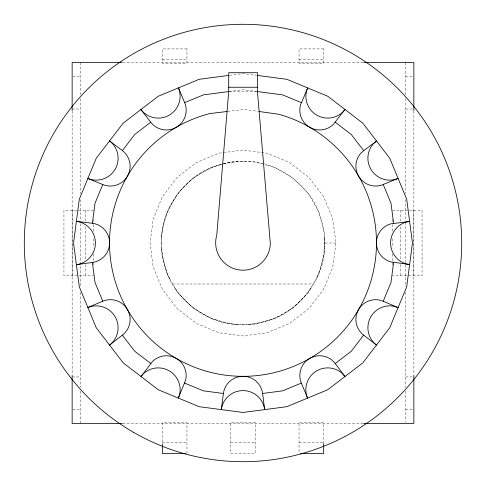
<?xml version="1.0" encoding="UTF-8"?>
<svg xmlns="http://www.w3.org/2000/svg" width="486" height="486" viewBox="0 0 486 486"><rect width="100%" height="100%" fill="white"/><g stroke="black" fill="none" stroke-linecap="round" stroke-linejoin="round"><path stroke-width="0.36" stroke-dasharray="2.43 1.82" d="M264.226 163.782C284.966 169.985 302.663 183.568 314.023 201.994C324.302 221.045 327.212 243.164 322.218 264.226C316.015 284.966 302.432 302.663 284.006 314.023C264.955 324.302 242.836 327.212 221.774 322.218C201.034 316.015 183.337 302.432 171.977 284.006C161.698 264.955 158.788 242.836 163.782 221.774C169.985 201.034 183.568 183.337 201.994 171.977C220.844 161.862 242.708 158.746 263.558 163.697M223.457 152.628L243 150.053L267.057 153.218L289.474 162.506L308.725 177.275L323.494 196.526L332.782 218.943L335.948 243L332.782 267.057L323.494 289.474L308.725 308.725L289.474 323.494L267.057 332.782L243 335.948L218.943 332.782L196.526 323.494L177.275 308.725L162.506 289.474L153.218 267.057L150.053 243L153.218 218.943L162.506 196.526L177.275 177.275L196.526 162.506L218.943 153.218L222.703 152.726M222.983 164.183L211.617 167.233L193.076 177.937L177.937 193.076L167.233 211.617L161.686 232.296L161.686 253.704L167.233 274.383L177.937 292.924L193.076 308.063L211.617 318.767L232.296 324.314L253.704 324.314L274.383 318.767L292.924 308.063L308.063 292.924L318.767 274.383L324.314 253.704L324.314 232.296L318.767 211.617L308.063 193.076L292.924 177.937L274.383 167.233L265.077 164.736M223.669 164.001L232.296 161.686L253.704 161.686L262.331 164.001M229.617 75.3L243 73.538L256.383 75.3M229.471 91.453L243 89.667L256.723 91.477M227.813 111.403L244.355 109.393L258.394 111.385M162.354 59.814L186.958 59.814M299.042 59.814L323.646 59.814M122.806 62.573L363.194 62.573M72.888 76.241L80.342 76.241M405.658 76.241L413.859 76.241M228.718 91.568L256.687 91.568M72.141 109.046L80.342 109.046M405.658 109.046L413.859 109.046M93.567 210.195L63.939 210.195L63.939 275.805L93.567 275.805M392.433 210.195L422.061 210.195L422.061 275.805L392.433 275.805M160.988 243L161.686 243M325.013 243L335.948 243M172.785 284.006L313.215 284.006M72.141 376.954L80.342 376.954M405.658 376.954L413.859 376.954M72.888 409.759L80.342 409.759M405.658 409.759L413.859 409.759M122.806 423.428L363.194 423.428M162.354 442.588L186.958 442.588M230.698 442.588L255.302 442.588M299.042 442.588L323.646 442.588M413.859 111.094L413.859 374.906M413.392 210.195L413.392 275.805M405.658 62.573L405.658 94.879M405.658 98.609L405.658 193.586M405.658 199.625L405.658 221.507M405.658 222.26L405.658 286.375M405.658 292.414L405.658 387.391M405.658 391.121L405.658 421.909M400.191 210.195L400.191 221.507M400.191 226.786L400.191 259.214M400.191 264.493L400.191 275.805M392.433 219.247L392.433 223.767M392.433 224.526L392.433 232.065M392.433 238.851L392.433 247.149M392.433 253.935L392.433 266M323.646 443.809L323.646 422.717L299.042 422.717L299.042 453.499M243 160.988L243 161.686M243 324.314L243 325.013M186.958 453.499L186.958 422.717L162.354 422.717L162.354 443.809M93.567 219.247L93.567 223.767M93.567 224.526L93.567 232.065M93.567 238.851L93.567 247.149M93.567 253.935L93.567 266M85.809 210.195L85.809 221.507M85.809 226.786L85.809 259.214M85.809 264.493L85.809 275.805M80.342 62.573L80.342 94.879M80.342 98.609L80.342 193.586M80.342 199.625L80.342 220.753M80.342 223.767L80.342 286.375M80.342 292.414L80.342 387.391M80.342 391.121L80.342 423.428M72.608 210.195L72.608 275.805M72.141 111.094L72.141 374.906M324.314 237.672A81.484 81.484 0 0 1 316.082 279.043M310.754 288.271A81.484 81.484 0 0 1 248.328 324.314M237.672 324.314A81.484 81.484 0 0 1 175.246 288.271M169.918 279.043A81.484 81.484 0 0 1 161.686 248.328M161.686 237.672A81.484 81.484 0 0 1 222.946 164.019M223.633 163.849A81.484 81.484 0 0 1 237.672 161.686M186.958 48.904L162.354 48.904L162.354 63.283L186.958 63.283L186.958 48.904M323.646 48.904L299.042 48.904L299.042 63.283L323.646 63.283L323.646 48.904M255.302 422.717L230.698 422.717L230.698 453.499L255.302 453.499L255.302 422.717"/><path stroke-width="0.73" d="M228.718 91.568L216.756 235.224A27.338 27.338 0 0 0 238.851 269.882A27.338 27.338 0 0 0 270.331 243.45L257.446 91.568L257.446 72.706L228.718 72.706L228.718 91.568L203.355 94.891L184.668 102.625A19.768 19.768 0 0 1 150.721 122.229L134.677 134.537L122.369 150.581A19.768 19.768 0 0 1 102.765 184.534L95.025 203.215L92.389 223.262A19.768 19.768 0 0 1 92.389 262.464L95.025 282.512L102.765 301.192A19.768 19.768 0 0 1 122.369 335.146L134.677 351.19L150.854 363.601L141.068 376.559L142.805 374.293A21.87 21.87 0 0 1 179.395 395.416L178.301 398.058L185.5 380.647A19.768 19.768 0 0 0 152.422 361.554L150.854 363.601M223.402 393.478L221.318 409.607A21.87 21.87 0 0 1 264.682 409.607L262.604 393.478A19.768 19.768 0 0 0 223.402 393.478L203.355 390.835L184.516 383.035M393.636 262.294L409.631 264.499L406.8 264.123A21.87 21.87 0 0 1 406.8 221.877L409.631 221.501L391.078 223.767A19.768 19.768 0 0 0 391.078 261.96L393.636 262.294L390.975 282.512L383.211 301.259L378.867 299.947A19.768 19.768 0 0 0 363.151 334.757L376.492 345.017L375.909 344.653A21.87 21.87 0 0 1 393.296 306.15L398.095 307.602L383.211 301.259M301.49 102.692L307.699 87.942L306.66 90.384A21.87 21.87 0 0 0 343.049 111.847L344.932 109.441L333.445 124.301A19.768 19.768 0 0 1 300.548 104.897L301.49 102.692L282.652 94.891L257.446 91.568M363.68 335.085L351.323 351.19L335.206 363.558L332.345 360.424A19.768 19.768 0 0 0 301.004 382.245L307.626 398.083L307.158 397.183A21.87 21.87 0 0 1 341.834 373.041L344.993 376.51L335.206 363.558M363.71 150.678L360.764 153.278A19.768 19.768 0 0 0 382.081 184.966L398.077 178.35L396.849 178.957A21.87 21.87 0 0 1 373.272 143.899L376.529 141.025L363.71 150.678L351.323 134.537L335.152 122.126M122.369 335.146L109.557 345.084A21.87 21.87 0 0 0 87.875 307.529L102.765 301.192M301.423 383.059L282.652 390.835L262.604 393.478M92.389 262.464L76.393 264.682A21.87 21.87 0 0 0 76.393 221.318L92.389 223.262M228.876 75.397L199.139 79.315L158.272 96.24L123.171 123.171L96.24 158.272L79.315 199.139L73.538 243L79.315 286.862L96.24 327.728L123.171 362.829L158.272 389.76L199.139 406.685L243 412.462L286.862 406.685L327.728 389.76L362.829 362.829L389.76 327.728L406.685 286.862L412.462 243L406.685 199.139L389.76 158.272L362.829 123.171L327.728 96.24L286.862 79.315L257.124 75.397M227.059 111.494L209.764 113.59A133.474 133.474 0 0 0 132.891 318.306A133.474 133.474 0 0 0 351.554 320.529A133.474 133.474 0 0 0 278.855 114.289L259.135 111.494M122.15 62.573L72.141 62.573L72.141 110.559M363.85 62.573L413.859 62.573L413.859 110.559M228.718 87.249L257.446 87.249M122.259 423.428L72.141 423.428L72.141 375.441M363.741 423.428L413.859 423.428L413.859 375.441M185.47 453.499L162.354 453.499L162.354 443.809M300.53 453.499L323.646 453.499L323.646 443.809M102.765 184.534L87.875 178.471A21.87 21.87 0 0 0 109.557 140.916L122.369 150.581M150.721 122.229L140.916 109.557A21.87 21.87 0 0 0 178.471 87.875L184.668 102.625M383.187 184.419L390.975 203.215L393.636 223.426M133.65 432.4A218.7 218.7 0 0 0 461.7 243A218.7 218.7 0 0 0 133.65 53.6A218.7 218.7 0 0 0 133.65 432.4"/></g></svg>
